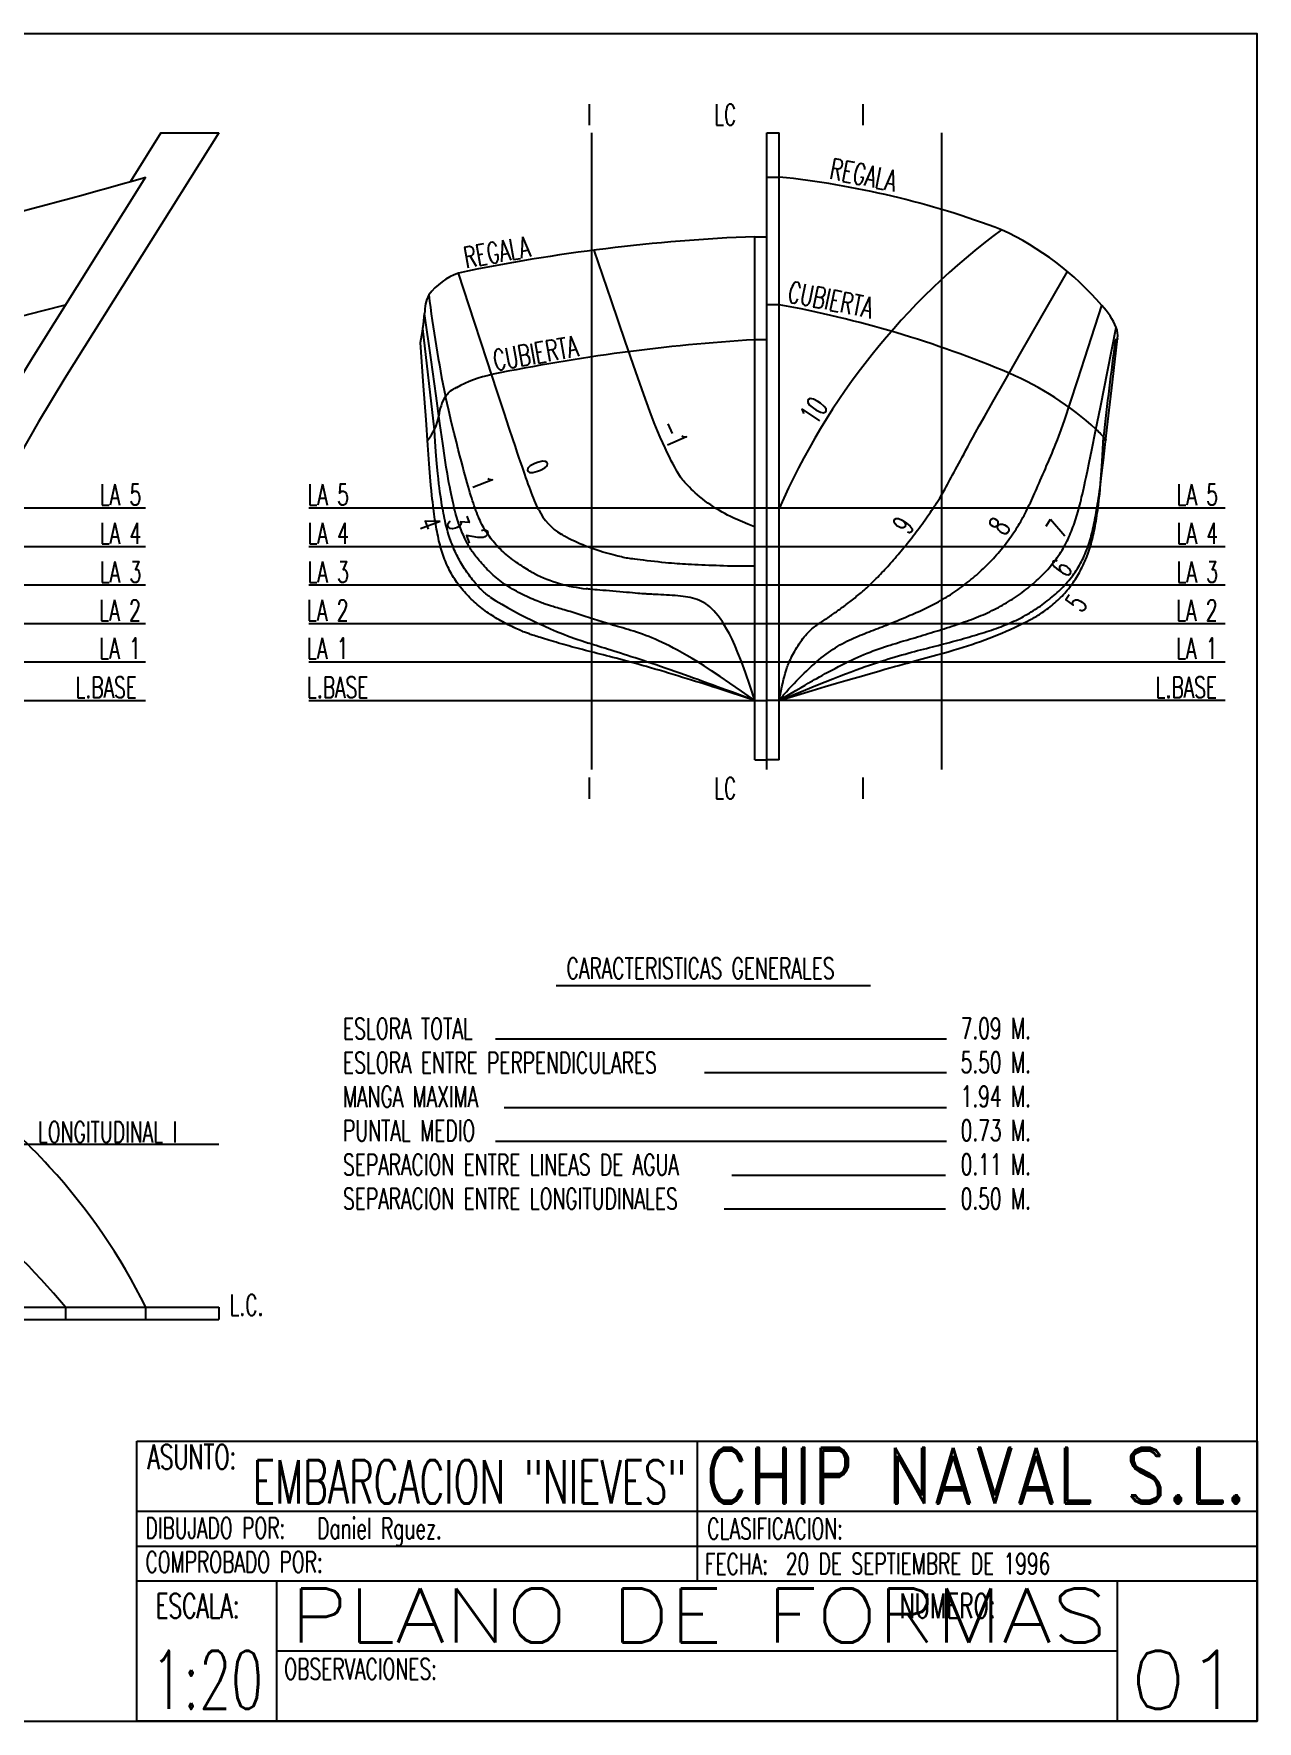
# Model space of a CAD drawing. Extents: x -8371 to 1970, y -1377 to 3442.
# Drawn here: x -1525 to 1970, y -1377 to 3442 of the extents above; entities that cross this region are included whole.
import ezdxf
from ezdxf.enums import TextEntityAlignment as Align

# ---------------------------------------------------------------- set-up
doc = ezdxf.new("R2010")
doc.units = 0
doc.header["$LTSCALE"] = 25
doc.header["$MEASUREMENT"] = 0
doc.layers.get('0').update_dxf_attribs({"linetype": 'CONTINUOUS'})
for name, color, linetype in [('12', 4, 'CONTINUOUS'), ('15', 7, 'CONTINUOUS'), ('2', 7, 'CONTINUOUS'), ('7', 7, 'CONTINUOUS')]:
    doc.layers.add(name, color=color, linetype=linetype)
doc.styles.add('ROMAND', font='romand', dxfattribs={"width": 0.65})
doc.styles.add('ROMANS', font='romans', dxfattribs={"width": 0.65})

# ---------------------------------------------------------------- blocks, each defined once
blk = doc.blocks.new('CHIPCAJE')
for p, q in [((-160, 0), (-160, 40)), ((-160, 40), (0, 40)), ((-80, 40), (-80, 20)), ((0, 40), (0, 0)), ((-160, 30), (0, 30)), ((-160, 25), (0, 25)), ((0, 20), (-160, 20)), ((-140, 0), (-140, 20)), ((-20, 20), (-20, 0)), ((-20, 10), (-140, 10)), ((0, 0), (-160, 0))]:
    blk.add_line(p, q)
at = {"style": 'ROMANS', "width": 0.65}
for s, height, p in [('ASUNTO:', 3.5, (-158.48, 36.01)), ('DIBUJADO POR:', 3, (-158.78, 26.09)), ('CLASIFICACION:', 3, (-78.55, 26.02)), ('COMPROBADO POR:', 3, (-158.78, 21.23)), ('FECHA:', 3, (-78.89, 20.94)), ('ESCALA:                                                       NUMERO:', 3.5, (-157.33, 14.73)), ('OBSERVACIONES:', 3, (-138.96, 5.98))]:
    blk.add_text(s, height=height, dxfattribs=at).set_placement(p)
at = {"style": 'ROMAND', "width": 0.762423}
blk.add_text('CHIP NAVAL S.L.', height=7.9612, dxfattribs=at).set_placement((-78.89, 31.1), (-1.43, 31.1), align=Align.FIT)
at = {"style": 'ROMANS'}
for tag, height, width, p, p2 in [('ASUNTO', 6.22, 1.787531, (-143.46, 31.07), (-81.54, 31.07)), ('TITULO', 7.7, 3.249444, (-138.12, 11.24), (-21.41, 11.24)), ('ESCALA', 8.29, 0.361851, (-157.97, 1.77), (-141.97, 1.77)), ('NUMERO', 8.29, 0.319113, (-18.15, 1.77), (-2.15, 1.77)), ('OBSERVACIONES1', 3.5, 2.089439, (-112.94, 5.62), (-21.7, 5.62)), ('OBSERVACIONES2', 3.5, 2.646174, (-139.01, 0.88), (-20.82, 0.88))]:
    blk.add_attdef(tag, text='', height=height, dxfattribs=dict(at, width=width)).set_placement(p, p2, align=Align.FIT)
at = {"style": 'ROMANS', "width": 0.65}
for tag, p in [('DIBUJADO', (-134.27, 26.04)), ('COMPROBADO', (-128.64, 21.3)), ('FECHA', (-67.32, 21.01))]:
    blk.add_attdef(tag, p, '', height=3, dxfattribs=at)

msp = doc.modelspace()

# ---------------------------------------------------------------- linework, layer by layer
at = {"color": 7}
for p, q in [((-8306.4, 2088.4, 0), (-1205, 2088.4, 0)), ((-5206.8, 2088.4, 0), (-1433.7, 2088.4, 0)), ((-739.3, 2088.4, 0), (1878.3, 2088.4, 0)), ((-8306.4, 1978.4, 0), (-1205, 1978.4, 0)), ((-5206.8, 1978.4, 0), (-1433.7, 1978.4, 0)), ((-739.3, 1978.4, 0), (1878.3, 1978.4, 0)), ((-8306.4, 1868.4, 0), (-1205, 1868.4, 0)), ((-5206.8, 1868.4, 0), (-1433.7, 1868.4, 0)), ((-739.3, 1868.4, 0), (1878.3, 1868.4, 0)), ((-8306.4, 1758.4, 0), (-1205, 1758.4, 0)), ((-5206.8, 1758.4, 0), (-1433.7, 1758.4, 0)), ((-739.3, 1758.4, 0), (1878.3, 1758.4, 0)), ((-8306.4, 1648.4, 0), (-1205, 1648.4, 0)), ((-5206.8, 1648.4, 0), (-1433.7, 1648.4, 0)), ((-739.3, 1648.4, 0), (1878.3, 1648.4, 0)), ((-6923.7, 1538.4, 0), (-1205, 1538.4, 0)), ((-32.5, 724.1), (865.6, 724.1)), ((-206.2, 571.8), (1082.2, 571.8)), ((391.3, 475.4), (1082.2, 475.4)), ((-181.3, 375.8), (1082.2, 375.8)), ((-8306.4, 270.8), (-996, 270.8)), ((-206.2, 279.4), (1082.2, 279.4)), ((469.1, 183), (1079.1, 183)), ((447.3, 86.5), (1079.1, 86.5)), ((-8306.4, -229.2), (-996, -229.2)), ((-8088.2, -194.2), (-996, -194.2))]:
    msp.add_line(p, q, dxfattribs=at)
at = {"layer": '12', "color": 7}
for p, q in [((-1161.3, 3159.1), (-996, 3159.1)), ((69.5, 1341, 0), (69.5, 3159.1, 0)), ((569.5, 1341, 0), (569.5, 3159.1, 0)), ((569.5, 3159.1, 35), (604.5, 3159.1, 35)), ((604.5, 1368.4, 0), (604.5, 3159.1, 0)), ((1069.5, 1341, 0), (1069.5, 3159.1, 0)), ((569.5, 3033, 35), (604.5, 3033, 35)), ((534.5, 1368.4, 0), (534.5, 2862.7, 0)), ((534.5, 2862.7, 0), (569.5, 2862.7, -0.1)), ((604.5, 2668.4, -5820), (569.5, 2668.4, -5820)), ((-380.4, 2310.9, -1645), (-413.2, 2600.9)), ((569.5, 2568.4, 820), (534.5, 2568.4, 820)), ((-739.3, 1538.4, 0), (569.5, 1538.4, 0)), ((1878.3, 1538.4, 0), (569.5, 1538.4, 0)), ((534.5, 1368.4, 0), (569.5, 1368.4, 0)), ((604.5, 1368.4, 0), (569.5, 1368.4, 0)), ((-1433.7, -194.2, 1130), (-1433.7, -229.2)), ((-1205, -194.2, 35), (-1205, -229.2)), ((-996, -194.2, 35), (-996, -229.2, 35))]:
    msp.add_line(p, q, dxfattribs=at)
msp.add_lwpolyline([(-8371.1, -1377), (1970, -1377), (1970, 3442.3), (-8371.1, 3442.3)], close=True, dxfattribs=at)
at = {"layer": '12', "color": 7, "elevation": 35}
msp.add_lwpolyline([(1571.2, 2572.4), (1571, 2571.7), (1570.8, 2571.1), (1570.6, 2570.6), (1570.4, 2570.2), (1570.1, 2569.8), (1569.8, 2569.5), (1569.5, 2569.3), (1569.1, 2569.1), (1568.7, 2568.9), (1568.2, 2568.7), (1567.6, 2568.6), (1567, 2568.5), (1566.2, 2568.4), (1565.3, 2568.4), (1564.5, 2568.4)], dxfattribs=at)
at = {"layer": '12', "color": 7}
msp.add_lwpolyline([(1536.4, 2284.6), (1536.6, 2284.3), (1536.8, 2284), (1536.9, 2283.8), (1537, 2283.6), (1537.1, 2283.4), (1537.2, 2283.2), (1537.3, 2283.1), (1537.3, 2283), (1537.3, 2282.9), (1537.4, 2282.8), (1537.4, 2282.7), (1537.4, 2282.6), (1537.4, 2282.5), (1537.4, 2282.4), (1537.4, 2282.4), (1537.4, 2282.3), (1537.3, 2282.2), (1537.3, 2282.2), (1537.3, 2282.1), (1537.2, 2282), (1537.1, 2282), (1537.1, 2281.9), (1537, 2281.9), (1536.9, 2281.8), (1536.8, 2281.8), (1536.7, 2281.8), (1536.5, 2281.7), (1536.4, 2281.7), (1536.2, 2281.7), (1536, 2281.7), (1535.8, 2281.7), (1535.5, 2281.6), (1535.3, 2281.6), (1534.9, 2281.6), (1534.5, 2281.7), (1534, 2281.7), (1533.3, 2281.8), (1532.5, 2281.9), (1531.4, 2282), (1530.1, 2282.3)], dxfattribs=at)
for centre, radius, start, end in [((-4606.7, 14678.5, 35.2), 12132.1, 275.09609, 286.28355), ((341.7, 507.6, 35), 2539.1, 69.2879, 84.0574), ((733.1, -2259.6, 0), 5126.2, 92.2201, 101.7593), ((2408.2, 1299, -5495), 1968, 126.4247, 156.4188), ((891, 2124.3, 35), 834.5, 40.466, 65.304), ((-243.2, 2576.9, 0), 194.5, 110.5951, 141.9692), ((-4606.7, 14678.5, 35.2), 12422.1, 275.09609, 284.7993), ((-284.4, 2643.9, -1095), 123.8, 154.7675, 180.2699), ((3474.1, 3180.2, -545), 3900.6, 187.1212, 191.4385), ((42.2, -421.6, -5820), 3140.8, 67.1666, 79.6861), ((1383.8, 2527.9, 35), 198.1, 22.2714, 44.1742), ((-1414.9, 2739.9, -2745), 1011.3, 349.7993, 354.5221), ((1502.1, 2578.9, 35), 69.4, 354.6263, 20.3216), ((857.2, -2754.2, 820), 5332.4, 93.4692, 101.6187), ((15461.9, 725.5, 0), 14019.1, 172.44617, 173.58726), ((-135.9, 2096.4), 381.2, 102.2398, 118.4502), ((914.1, 1662.1, -4945), 882, 47.555, 66.8382), ((-283, 2355.5), 83.6, 114.4, 142.1962), ((-230.1, 2335), 138.8, 148.93, 173.2161), ((-505.4, 2371.5), 138.9, 319.2055, 351.7067), ((1430.9, 2232.4, -3845), 112.5, 45.4623, 45.7865), ((1255.1, 2043.1, -3845), 370.8, 40.6443, 46.613), ((61.7, 2150.3, 5), 158.7, 205.0297, 239.6688), ((102.3, 2300.5, -545), 446, 243.7706, 263.6746), ((453, 2910.1, -1645), 1270.4, 237.9371, 251.9892), ((800.6, 2765.8, -2195), 1124.7, 286.3519, 297.0261), ((-2328, -541.6), 1130.6, 41.3737, 71.0178), ((-3448.9, -1911, 1130), 2647.3, 40.427, 58.5522), ((-2720.7, -940.7, 35), 1689.6, 26.2197, 42.7282)]:
    msp.add_arc(centre, radius, start, end, dxfattribs=at)
at = {"layer": '15', "color": 7, "extrusion": (1, 0, 0), "elevation": 569.5}
msp.add_lwpolyline([(1538.4, -5820), (1538.4, 820)], dxfattribs=at)
at = {"layer": '2', "color": 7}
for points in [[(534.4, 2034.2), (515.4, 2042), (499.5, 2048.6), (486.1, 2054.2), (474.9, 2059.2), (465.3, 2063.6), (456.9, 2067.8), (449.1, 2071.9), (441.4, 2076.2), (433.6, 2080.8), (425.5, 2085.8), (417.3, 2091.1), (409, 2096.5), (400.9, 2102.2), (392.9, 2107.9), (385.1, 2113.7), (377.8, 2119.5), (370.9, 2125.3), (364.5, 2131), (358.5, 2136.5), (353, 2141.9), (347.9, 2147.1), (343.3, 2152), (339, 2156.6), (335.3, 2160.8), (331.9, 2164.7), (328.7, 2168.5), (325.8, 2172.2), (323, 2176), (320.1, 2180.3), (317.1, 2185.1), (313.8, 2190.6), (310.1, 2197), (306, 2204.5), (301.4, 2213.2), (296.3, 2223), (290.8, 2233.9), (284.9, 2246.1), (278.6, 2259.5), (271.9, 2274.1), (264.8, 2290.1), (257.1, 2308), (247.7, 2331.5), (235.1, 2364.7), (218, 2411.8), (195, 2477.1), (164.7, 2564.8), (125.6, 2679.2), (76.5, 2824.3)], [(604.5, 1538.4), (604.9, 1542.6), (606.1, 1549.1), (607.8, 1557.4), (609.9, 1567), (612.3, 1577.3), (614.8, 1587.8), (617.3, 1597.9), (619.7, 1607.1), (621.7, 1614.9), (623.5, 1621.4), (625.2, 1626.9), (626.7, 1631.6), (628.1, 1635.7), (629.5, 1639.4), (631, 1643), (632.7, 1646.7), (634.4, 1650.7), (636.4, 1655), (638.6, 1659.5), (640.9, 1664.3), (643.4, 1669.2), (646, 1674.3), (648.8, 1679.4), (651.8, 1684.6), (655, 1689.9), (658.3, 1695.1), (661.7, 1700.3), (665.2, 1705.4), (668.8, 1710.3), (672.4, 1715.1), (676.1, 1719.8), (679.7, 1724.1), (683.4, 1728.2), (687.1, 1732.1), (690.7, 1735.7), (694.3, 1739.2), (698, 1742.4), (701.6, 1745.4), (705.1, 1748.3), (708.7, 1751), (712.2, 1753.7), (715.8, 1756.2), (719.3, 1758.6), (722.8, 1761), (726.3, 1763.3), (729.7, 1765.6), (733.2, 1767.9), (736.7, 1770.2), (740.2, 1772.5), (743.6, 1774.8), (747.1, 1777.1), (750.6, 1779.5), (754.1, 1781.9), (757.5, 1784.3), (761, 1786.7), (764.5, 1789.2), (768, 1791.7), (771.5, 1794.2), (775, 1796.7), (778.5, 1799.2), (782, 1801.8), (785.5, 1804.4), (789, 1807), (792.6, 1809.6), (796.1, 1812.3), (799.6, 1815), (803.2, 1817.7), (806.7, 1820.4), (810.3, 1823.2), (813.9, 1826), (817.5, 1828.8), (821.1, 1831.7), (824.8, 1834.7), (828.4, 1837.7), (832.1, 1840.7), (835.8, 1843.8), (839.5, 1847), (843.3, 1850.2), (847, 1853.5), (850.8, 1856.9), (854.6, 1860.4), (858.4, 1863.9), (862.3, 1867.5), (866.2, 1871.2), (870, 1874.9), (874, 1878.7), (877.9, 1882.6), (881.9, 1886.6), (885.9, 1890.7), (889.9, 1894.8), (893.9, 1899), (898, 1903.3), (902.1, 1907.6), (906.2, 1912), (910.3, 1916.5), (914.5, 1921.1), (918.7, 1925.7), (922.9, 1930.4), (927.1, 1935.2), (931.4, 1940.1), (935.7, 1945), (940, 1950), (944.2, 1955), (948.6, 1960.1), (952.9, 1965.3), (957.2, 1970.5), (961.5, 1975.7), (965.8, 1981.1), (970.1, 1986.4), (974.4, 1991.8), (978.7, 1997.2), (983, 2002.7), (987.3, 2008.3), (991.5, 2013.8), (995.8, 2019.4), (1000, 2025), (1004.2, 2030.7), (1008.4, 2036.4), (1012.6, 2042.1), (1016.8, 2047.9), (1021, 2053.7), (1025.1, 2059.5), (1029.1, 2065.1), (1032.9, 2070.6), (1036.6, 2075.9), (1040, 2080.8), (1043.1, 2085.4), (1045.9, 2089.5), (1048.4, 2093.2), (1050.6, 2096.4), (1052.5, 2099.4), (1054.3, 2102.1), (1056, 2104.7), (1057.6, 2107.4), (1059.3, 2110.1), (1061.1, 2113.1), (1063, 2116.3), (1065.1, 2119.9), (1067.4, 2123.8), (1069.8, 2128.1), (1072.5, 2132.7), (1075.3, 2137.7), (1078.3, 2143), (1081.4, 2148.7), (1084.8, 2154.8), (1088.3, 2161.2), (1092, 2168), (1095.8, 2175.1), (1099.8, 2182.5), (1104, 2190.2), (1108.3, 2198.2), (1112.7, 2206.5), (1117.3, 2215), (1122.1, 2223.9), (1127.1, 2233.2), (1132.4, 2243), (1138, 2253.4), (1144, 2264.5), (1150.4, 2276.3), (1157.3, 2289), (1165.1, 2303.3), (1175.7, 2322.5), (1191.5, 2350.6), (1214.7, 2391.5), (1247.7, 2449.2), (1292.7, 2527.8), (1352.1, 2631.1), (1428.1, 2763.1)], [(604.5, 1538.4), (611.2, 1546.7), (618.1, 1554.9), (625.1, 1563.1), (632.3, 1571.1), (639.6, 1579), (647, 1586.8), (654.3, 1594.5), (661.7, 1601.9), (668.9, 1609.2), (676.1, 1616.2), (683.2, 1623.1), (690.2, 1629.7), (697.2, 1636.1), (704.2, 1642.3), (711, 1648.4), (717.9, 1654.1), (724.7, 1659.7), (731.5, 1665.1), (738.3, 1670.3), (745, 1675.2), (751.7, 1679.9), (758.4, 1684.4), (765, 1688.8), (771.6, 1692.9), (778.2, 1696.7), (784.7, 1700.4), (791.2, 1703.9), (797.7, 1707.3), (804.1, 1710.5), (810.6, 1713.5), (817, 1716.4), (823.4, 1719.2), (829.7, 1721.9), (836, 1724.5), (842.4, 1727.1), (848.7, 1729.6), (854.9, 1732), (861.2, 1734.4), (867.5, 1736.8), (873.7, 1739.2), (879.9, 1741.6), (886.1, 1744), (892.3, 1746.4), (898.5, 1748.8), (904.7, 1751.3), (910.9, 1753.7), (917, 1756.2), (923.2, 1758.7), (929.3, 1761.1), (935.4, 1763.6), (941.6, 1766.1), (947.6, 1768.6), (953.7, 1771.2), (959.8, 1773.7), (965.8, 1776.2), (971.9, 1778.8), (977.9, 1781.4), (983.9, 1784), (989.9, 1786.6), (995.9, 1789.2), (1001.8, 1791.8), (1007.7, 1794.5), (1013.6, 1797.2), (1019.5, 1799.9), (1025.4, 1802.7), (1031.2, 1805.5), (1037, 1808.4), (1042.8, 1811.3), (1048.6, 1814.3), (1054.3, 1817.4), (1060, 1820.4), (1065.7, 1823.6), (1071.3, 1826.8), (1076.9, 1830.1), (1082.5, 1833.5), (1088, 1836.9), (1093.5, 1840.4), (1099, 1844), (1104.5, 1847.6), (1109.9, 1851.3), (1115.3, 1855.1), (1120.7, 1858.9), (1126, 1862.8), (1131.3, 1866.8), (1136.6, 1870.9), (1141.9, 1875), (1147.1, 1879.1), (1152.3, 1883.4), (1157.5, 1887.7), (1162.6, 1892.1), (1167.7, 1896.5), (1172.8, 1901), (1177.8, 1905.6), (1182.8, 1910.2), (1187.7, 1914.9), (1192.6, 1919.6), (1197.4, 1924.4), (1202.2, 1929.2), (1207, 1934.1), (1211.6, 1939), (1216.3, 1944), (1220.8, 1948.9), (1225.3, 1954), (1229.8, 1959), (1234.1, 1964.1), (1238.4, 1969.2), (1242.6, 1974.4), (1246.8, 1979.5), (1250.8, 1984.8), (1254.9, 1990), (1258.8, 1995.3), (1262.7, 2000.6), (1266.5, 2005.9), (1270.2, 2011.3), (1273.9, 2016.6), (1277.4, 2022.1), (1281, 2027.5), (1284.4, 2033), (1287.8, 2038.5), (1291.1, 2044.1), (1294.4, 2049.6), (1297.6, 2055.2), (1300.7, 2060.9), (1303.8, 2066.6), (1306.8, 2072.4), (1309.9, 2078.3), (1312.9, 2084.3), (1315.9, 2090.4), (1318.9, 2096.6), (1321.9, 2102.9), (1324.9, 2109.3), (1327.9, 2115.9), (1331, 2122.7), (1334.1, 2129.6), (1337.2, 2136.7), (1340.4, 2143.9), (1343.7, 2151.4), (1347, 2159.1), (1350.4, 2166.9), (1353.9, 2175), (1357.5, 2183.2), (1361.1, 2191.6), (1364.8, 2200.2), (1368.5, 2209.1), (1372.4, 2218), (1376.2, 2227.1), (1380.1, 2236.1), (1383.8, 2244.9), (1387.4, 2253.4), (1390.9, 2261.4), (1394.1, 2269), (1397, 2275.8), (1399.8, 2282.6), (1403.7, 2292.9), (1410, 2310.8), (1420.1, 2340.8), (1435.3, 2387), (1457.1, 2453.8), (1486.9, 2545.4), (1525.9, 2666)], [(534.5, 1538.4), (496.7, 1565.2), (463.9, 1587.9), (435.6, 1607.1), (411.2, 1623.3), (390.2, 1636.9), (371.8, 1648.3), (355.6, 1658.1), (340.9, 1666.7), (327.2, 1674.4), (314.4, 1681.5), (302.4, 1688), (291.1, 1693.9), (280.3, 1699.3), (270, 1704.2), (260.1, 1708.8), (250.5, 1713), (241.1, 1717), (232, 1720.7), (223, 1724.1), (214.2, 1727.4), (205.6, 1730.4), (197.2, 1733.3), (188.9, 1736), (180.9, 1738.5), (173, 1740.9), (165.2, 1743.2), (157.6, 1745.4), (150.2, 1747.6), (142.9, 1749.7), (135.7, 1751.7), (128.7, 1753.7), (121.9, 1755.7), (115.1, 1757.7), (108.5, 1759.7), (102.1, 1761.6), (95.7, 1763.6), (89.4, 1765.6), (83.3, 1767.6), (77.2, 1769.6), (71.2, 1771.5), (65.3, 1773.5), (59.4, 1775.4), (53.6, 1777.3), (47.8, 1779.2), (42.1, 1781.1), (36.4, 1782.9), (30.6, 1784.8), (24.8, 1786.6), (19, 1788.4), (13.3, 1790.2), (7.5, 1791.9), (1.8, 1793.6), (-3.7, 1795.3), (-9.2, 1796.9), (-14.4, 1798.4), (-19.4, 1799.9), (-24.2, 1801.3), (-28.8, 1802.6), (-33.1, 1803.9), (-37.2, 1805.1), (-41, 1806.2), (-44.7, 1807.3), (-48.2, 1808.4), (-51.5, 1809.4), (-54.7, 1810.4), (-57.7, 1811.3), (-60.7, 1812.3), (-63.8, 1813.4), (-67.1, 1814.6), (-70.6, 1815.8), (-74.3, 1817.3), (-78.5, 1818.9), (-83.1, 1820.7), (-88.1, 1822.7), (-93.4, 1825), (-99, 1827.3), (-104.8, 1829.8), (-110.7, 1832.5), (-116.7, 1835.2), (-122.6, 1838), (-128.6, 1840.9), (-134.4, 1843.9), (-140.2, 1846.9), (-145.9, 1850), (-151.5, 1853.1), (-157.1, 1856.3), (-162.5, 1859.6), (-167.9, 1863), (-173.2, 1866.4), (-178.4, 1869.9), (-183.5, 1873.5), (-188.5, 1877.1), (-193.4, 1880.8), (-198.2, 1884.6), (-202.9, 1888.4), (-207.5, 1892.3), (-212, 1896.2), (-216.5, 1900.2), (-220.8, 1904.2), (-225.1, 1908.3), (-229.2, 1912.5), (-233.3, 1916.6), (-237.3, 1920.9), (-241.2, 1925.2), (-245.1, 1929.5), (-248.8, 1933.8), (-252.3, 1938), (-255.7, 1942.1), (-258.9, 1946.1), (-261.8, 1949.8), (-264.5, 1953.2), (-266.8, 1956.3), (-268.9, 1959), (-270.6, 1961.4), (-272.1, 1963.6), (-273.5, 1965.6), (-274.7, 1967.6), (-276, 1969.6), (-277.2, 1971.7), (-278.6, 1974), (-280.1, 1976.5), (-281.7, 1979.3), (-283.5, 1982.4), (-285.3, 1985.7), (-287.3, 1989.2), (-289.3, 1993), (-291.3, 1997), (-293.4, 2001.2), (-295.5, 2005.7), (-297.6, 2010.3), (-299.8, 2015.1), (-301.9, 2020.2), (-304, 2025.4), (-306.1, 2030.8), (-308.1, 2036.4), (-310.1, 2042.1), (-312.1, 2048), (-314.1, 2054.1), (-316, 2060.4), (-317.9, 2066.8), (-319.7, 2073.5), (-321.6, 2080.5), (-323.4, 2087.7), (-325.2, 2095.1), (-327, 2102.8), (-328.9, 2110.9), (-330.7, 2119.5), (-332.6, 2128.5), (-334.5, 2138.2), (-336.6, 2148.6), (-338.6, 2159.8), (-340.8, 2171.8), (-343.2, 2185.5), (-346.2, 2204.1), (-350.4, 2231.6), (-356.3, 2272.1), (-364.5, 2329.5), (-375.6, 2407.9), (-389.9, 2511.1), (-408.2, 2643.3)], [(604.5, 1538.4), (631, 1554.2), (651.6, 1566.4), (667.2, 1575.6), (678.8, 1582.4), (687.5, 1587.5), (694.2, 1591.3), (699.9, 1594.5), (705.6, 1597.7), (712.1, 1601.4), (719.5, 1605.5), (727.6, 1610), (736.2, 1614.8), (745.3, 1619.7), (754.7, 1624.8), (764.3, 1629.9), (773.9, 1635), (783.4, 1639.9), (792.8, 1644.6), (802, 1649.1), (811.2, 1653.5), (820.2, 1657.8), (829.2, 1661.8), (838, 1665.7), (846.7, 1669.4), (855.4, 1673), (863.9, 1676.4), (872.4, 1679.6), (880.7, 1682.7), (889, 1685.7), (897.3, 1688.5), (905.4, 1691.3), (913.5, 1693.9), (921.5, 1696.5), (929.5, 1699), (937.4, 1701.4), (945.3, 1703.8), (953.2, 1706.2), (961, 1708.5), (968.8, 1710.8), (976.6, 1713), (984.3, 1715.3), (992.1, 1717.6), (999.8, 1719.9), (1007.4, 1722.2), (1015.1, 1724.5), (1022.7, 1726.8), (1030.4, 1729.2), (1038, 1731.5), (1045.5, 1733.8), (1053, 1736.2), (1060.5, 1738.5), (1068, 1740.9), (1075.4, 1743.2), (1082.8, 1745.6), (1090.2, 1748), (1097.4, 1750.3), (1104.7, 1752.7), (1111.9, 1755.1), (1119, 1757.5), (1126.1, 1760), (1133.1, 1762.4), (1140.1, 1764.9), (1147, 1767.4), (1153.8, 1769.9), (1160.6, 1772.5), (1167.3, 1775.1), (1173.9, 1777.8), (1180.4, 1780.5), (1186.9, 1783.2), (1193.4, 1786), (1199.7, 1788.9), (1206, 1791.8), (1212.2, 1794.8), (1218.4, 1797.8), (1224.5, 1800.9), (1230.6, 1804.1), (1236.6, 1807.3), (1242.5, 1810.6), (1248.3, 1814), (1254.2, 1817.4), (1259.9, 1820.9), (1265.6, 1824.4), (1271.2, 1828), (1276.8, 1831.7), (1282.4, 1835.4), (1287.8, 1839.2), (1293.3, 1843.1), (1298.6, 1847), (1304, 1851), (1309.2, 1855), (1314.4, 1859.1), (1319.6, 1863.3), (1324.7, 1867.5), (1329.7, 1871.8), (1334.6, 1876.1), (1339.5, 1880.5), (1344.3, 1885), (1349.1, 1889.5), (1353.7, 1894), (1358.3, 1898.6), (1362.7, 1903.2), (1367.1, 1907.9), (1371.4, 1912.6), (1375.6, 1917.4), (1379.7, 1922.2), (1383.7, 1927.1), (1387.7, 1932), (1391.5, 1936.9), (1395.2, 1941.9), (1398.8, 1946.9), (1402.3, 1951.9), (1405.7, 1957), (1409.1, 1962.2), (1412.3, 1967.4), (1415.4, 1972.6), (1418.4, 1977.8), (1421.4, 1983.1), (1424.2, 1988.5), (1427, 1993.9), (1429.6, 1999.3), (1432.2, 2004.8), (1434.6, 2010.3), (1437, 2015.9), (1439.3, 2021.5), (1441.5, 2027.2), (1443.7, 2033), (1445.8, 2038.9), (1447.8, 2044.9), (1449.8, 2051), (1451.8, 2057.1), (1453.7, 2063.4), (1455.6, 2069.8), (1457.4, 2076.4), (1459.3, 2083.1), (1461.1, 2089.9), (1462.9, 2096.9), (1464.7, 2104.1), (1466.6, 2111.5), (1468.4, 2119.2), (1470.4, 2127.2), (1472.3, 2135.8), (1474.4, 2144.8), (1476.6, 2154.4), (1478.8, 2164.7), (1481.4, 2176.4), (1484.8, 2192.7), (1489.9, 2217.4), (1497.4, 2254.4), (1508.1, 2307.7), (1522.8, 2380.9), (1542.2, 2478.1), (1567.1, 2603)], [(534.5, 1538.4), (496.7, 1550.8), (467.1, 1560.4), (444.4, 1567.7), (427.2, 1573.3), (414.2, 1577.5), (404, 1580.8), (395.2, 1583.5), (386.4, 1586.3), (376.6, 1589.3), (365.7, 1592.7), (353.9, 1596.4), (341.3, 1600.3), (328.3, 1604.3), (314.9, 1608.4), (301.4, 1612.6), (288, 1616.6), (274.9, 1620.6), (262, 1624.4), (249.5, 1628.1), (237.2, 1631.7), (225.2, 1635.2), (213.5, 1638.5), (202, 1641.7), (190.9, 1644.9), (180, 1647.8), (169.5, 1650.7), (159.1, 1653.5), (149.1, 1656.2), (139.2, 1658.7), (129.6, 1661.2), (120.2, 1663.7), (111, 1666), (102, 1668.3), (93.1, 1670.6), (84.4, 1672.8), (75.9, 1674.9), (67.5, 1677.1), (59.2, 1679.2), (51.1, 1681.3), (43, 1683.4), (35, 1685.5), (27.2, 1687.6), (19.4, 1689.7), (11.7, 1691.8), (4.1, 1693.9), (-3.5, 1696), (-10.9, 1698.1), (-18.3, 1700.2), (-25.6, 1702.3), (-32.7, 1704.4), (-39.7, 1706.4), (-46.6, 1708.5), (-53.2, 1710.4), (-59.5, 1712.4), (-65.6, 1714.2), (-71.3, 1716), (-76.8, 1717.7), (-81.8, 1719.3), (-86.6, 1720.8), (-91, 1722.2), (-95.1, 1723.5), (-98.9, 1724.8), (-102.5, 1726), (-105.7, 1727.1), (-108.8, 1728.1), (-111.6, 1729.1), (-114.4, 1730.1), (-117.2, 1731.1), (-120, 1732.2), (-123, 1733.4), (-126.3, 1734.7), (-130, 1736.2), (-134, 1738), (-138.4, 1739.9), (-143.1, 1742), (-148.1, 1744.2), (-153.2, 1746.6), (-158.5, 1749.1), (-163.9, 1751.7), (-169.2, 1754.3), (-174.6, 1757), (-179.9, 1759.8), (-185.1, 1762.7), (-190.3, 1765.6), (-195.5, 1768.5), (-200.6, 1771.5), (-205.7, 1774.6), (-210.7, 1777.7), (-215.6, 1780.9), (-220.5, 1784.2), (-225.4, 1787.5), (-230.2, 1790.8), (-234.9, 1794.3), (-239.6, 1797.7), (-244.2, 1801.3), (-248.8, 1804.9), (-253.3, 1808.5), (-257.7, 1812.2), (-262.1, 1816), (-266.4, 1819.8), (-270.7, 1823.7), (-274.8, 1827.7), (-278.9, 1831.7), (-283, 1835.8), (-287, 1839.9), (-290.8, 1844.1), (-294.7, 1848.4), (-298.4, 1852.7), (-302.1, 1857.1), (-305.6, 1861.5), (-309.1, 1866.1), (-312.5, 1870.6), (-315.8, 1875.3), (-319.1, 1880), (-322.2, 1884.8), (-325.3, 1889.6), (-328.3, 1894.5), (-331.2, 1899.5), (-334, 1904.6), (-336.7, 1909.7), (-339.3, 1914.9), (-341.8, 1920.1), (-344.3, 1925.4), (-346.7, 1930.8), (-348.9, 1936.2), (-351.1, 1941.7), (-353.2, 1947.3), (-355.3, 1953), (-357.2, 1958.7), (-359, 1964.5), (-360.8, 1970.3), (-362.5, 1976.2), (-364.1, 1982.3), (-365.7, 1988.4), (-367.2, 1994.6), (-368.6, 2000.9), (-370, 2007.3), (-371.4, 2013.8), (-372.7, 2020.5), (-373.9, 2027.2), (-375.1, 2034.1), (-376.3, 2041.1), (-377.4, 2048.2), (-378.6, 2055.5), (-379.7, 2062.9), (-380.8, 2070.5), (-381.8, 2078.5), (-382.9, 2086.7), (-384, 2095.4), (-385.1, 2104.6), (-386.2, 2114.4), (-387.4, 2124.7), (-388.6, 2136.5), (-390.1, 2152.7), (-392.2, 2177.4), (-395, 2214.2), (-398.9, 2267.2), (-404.2, 2340), (-411, 2436.6), (-419.6, 2560.8)], [(604.5, 1538.4), (644.8, 1554.8), (679.6, 1568.9), (709.5, 1580.9), (735.4, 1591.2), (757.7, 1600), (777.1, 1607.5), (794.2, 1614.1), (809.7, 1619.9), (824.1, 1625.3), (837.7, 1630.3), (850.4, 1634.9), (862.5, 1639.1), (874, 1643.1), (885, 1646.8), (895.6, 1650.3), (905.9, 1653.6), (916, 1656.8), (925.9, 1659.9), (935.6, 1662.8), (945.2, 1665.6), (954.6, 1668.3), (963.9, 1670.9), (973, 1673.4), (982, 1675.8), (990.9, 1678.2), (999.6, 1680.5), (1008.3, 1682.7), (1016.9, 1684.9), (1025.4, 1687.1), (1033.8, 1689.2), (1042.2, 1691.4), (1050.5, 1693.5), (1058.7, 1695.6), (1067, 1697.7), (1075.1, 1699.9), (1083.2, 1702), (1091.3, 1704.2), (1099.3, 1706.3), (1107.3, 1708.5), (1115.2, 1710.6), (1123, 1712.8), (1130.8, 1715), (1138.5, 1717.2), (1146.1, 1719.3), (1153.7, 1721.5), (1161.1, 1723.8), (1168.5, 1726), (1175.9, 1728.2), (1183.1, 1730.4), (1190.2, 1732.7), (1197.2, 1734.9), (1204.1, 1737.2), (1211, 1739.5), (1217.7, 1741.8), (1224.4, 1744.1), (1230.9, 1746.5), (1237.4, 1748.9), (1243.7, 1751.4), (1250, 1753.9), (1256.1, 1756.4), (1262.2, 1759), (1268.3, 1761.6), (1274.2, 1764.3), (1280, 1767), (1285.8, 1769.8), (1291.6, 1772.6), (1297.2, 1775.6), (1302.8, 1778.5), (1308.4, 1781.5), (1313.8, 1784.6), (1319.2, 1787.8), (1324.6, 1791), (1329.9, 1794.3), (1335.1, 1797.6), (1340.3, 1801), (1345.5, 1804.4), (1350.5, 1807.9), (1355.6, 1811.5), (1360.5, 1815.1), (1365.5, 1818.8), (1370.3, 1822.5), (1375.2, 1826.3), (1379.9, 1830.2), (1384.6, 1834.1), (1389.3, 1838.1), (1393.8, 1842.2), (1398.4, 1846.3), (1402.8, 1850.4), (1407.2, 1854.6), (1411.5, 1858.9), (1415.7, 1863.2), (1419.8, 1867.6), (1423.9, 1872.1), (1427.9, 1876.6), (1431.7, 1881.2), (1435.5, 1885.8), (1439.2, 1890.5), (1442.8, 1895.3), (1446.3, 1900.1), (1449.6, 1904.9), (1452.9, 1909.9), (1456.1, 1914.8), (1459.2, 1919.9), (1462.2, 1925), (1465.1, 1930.1), (1467.9, 1935.4), (1470.6, 1940.6), (1473.3, 1946), (1475.8, 1951.4), (1478.2, 1956.8), (1480.5, 1962.3), (1482.7, 1967.9), (1484.9, 1973.5), (1486.9, 1979.2), (1488.9, 1984.9), (1490.7, 1990.8), (1492.5, 1996.7), (1494.2, 2002.7), (1495.9, 2008.7), (1497.5, 2014.9), (1499, 2021.2), (1500.5, 2027.6), (1502, 2034), (1503.4, 2040.6), (1504.8, 2047.3), (1506.1, 2054.2), (1507.4, 2061.1), (1508.7, 2068.2), (1510, 2075.5), (1511.3, 2082.9), (1512.6, 2090.6), (1513.9, 2098.7), (1515.2, 2107.2), (1516.6, 2116.2), (1518, 2125.7), (1519.4, 2135.9), (1521, 2147.4), (1523.1, 2163.4), (1526.2, 2187.9), (1530.6, 2224.7), (1536.9, 2277.7), (1545.5, 2350.7), (1556.7, 2447.7), (1571.2, 2572.4)], [(604.5, 1538.4), (655, 1553.6), (698.5, 1566.6), (735.8, 1577.7), (767.8, 1587.2), (795.2, 1595.2), (818.9, 1602.1), (839.7, 1608.1), (858.3, 1613.5), (875.6, 1618.4), (891.6, 1623), (906.6, 1627.3), (920.7, 1631.2), (933.9, 1635), (946.4, 1638.5), (958.3, 1641.8), (969.8, 1645), (980.8, 1648), (991.7, 1651), (1002.3, 1653.9), (1012.8, 1656.8), (1023.2, 1659.7), (1033.6, 1662.6), (1044.2, 1665.5), (1054.9, 1668.5), (1065.8, 1671.6), (1076.5, 1674.7), (1086.7, 1677.6), (1096.1, 1680.3), (1104.2, 1682.7), (1110.7, 1684.6), (1115.1, 1685.9), (1117.2, 1686.6)]]:
    msp.add_lwpolyline(points, dxfattribs=at)
for points, elevation in [([(-82.2, 2083.2), (-82.5, 2083.8), (-85.4, 2089.8), (-88.3, 2096.1), (-91.2, 2102.6), (-94.1, 2109.4), (-97, 2116.5), (-100, 2123.8), (-102.9, 2131.4), (-105.9, 2139.4), (-109, 2147.6), (-112.1, 2156.2), (-115.3, 2165.2), (-118.7, 2174.7), (-122.2, 2184.8), (-125.9, 2195.5), (-129.9, 2207), (-134.1, 2219.3), (-138.7, 2232.7), (-143.5, 2247.1), (-149, 2263.5), (-156.2, 2285.1), (-166.5, 2316.2), (-181.2, 2360.9), (-201.7, 2423.4), (-229.4, 2507.8), (-265.6, 2618.3), (-311.6, 2758.9)], 5), ([(-94.8, 1900.4), (-95.3, 1900.6), (-97, 1901.5), (-99, 1902.6), (-101.4, 1904), (-104.3, 1905.8), (-107.9, 1907.9), (-111.8, 1910.4), (-116.2, 1913.1), (-120.9, 1916), (-125.7, 1919.1), (-130.8, 1922.4), (-135.8, 1925.8), (-140.9, 1929.2), (-146, 1932.7), (-151, 1936.2), (-155.9, 1939.9), (-160.9, 1943.5), (-165.7, 1947.3), (-170.4, 1951.1), (-175.1, 1955), (-179.7, 1958.9), (-184.2, 1962.9), (-188.5, 1967), (-192.8, 1971.2), (-197, 1975.4), (-201.1, 1979.7), (-205, 1984), (-208.9, 1988.4), (-212.7, 1992.9), (-216.3, 1997.4), (-219.9, 2002), (-223.3, 2006.7), (-226.7, 2011.4), (-229.9, 2016.2), (-233.1, 2021.1), (-236.1, 2026), (-239, 2031), (-241.8, 2036), (-244.5, 2041.2), (-247.2, 2046.4), (-249.8, 2051.8), (-252.3, 2057.3), (-254.7, 2063), (-257.2, 2068.8), (-259.5, 2074.9), (-261.9, 2081.1), (-264.3, 2087.6), (-266.6, 2094.3), (-269, 2101.3), (-271.3, 2108.6), (-273.7, 2116.1), (-276.2, 2124), (-278.7, 2132.2), (-281.3, 2140.8), (-283.9, 2149.9), (-286.7, 2159.6), (-289.6, 2170), (-292.7, 2181.2), (-296, 2193.3), (-299.5, 2206.4), (-303.3, 2220.7), (-307.4, 2236.7), (-312.1, 2255.1), (-317.5, 2276.5), (-323.8, 2301.8), (-331, 2331.4), (-339.3, 2366.2), (-349, 2406.7)], -545), ([(-221.3, 1833.5), (-222.9, 1834.7), (-226.6, 1837.5), (-230, 1840.2), (-233.2, 1842.8), (-236.1, 1845.2), (-238.7, 1847.4), (-241, 1849.4), (-243.2, 1851.3), (-245.1, 1853), (-246.9, 1854.7), (-248.7, 1856.4), (-250.5, 1858.2), (-252.4, 1860.2), (-254.4, 1862.4), (-256.7, 1865), (-259.2, 1867.9), (-262, 1871.2), (-264.9, 1874.8), (-268.1, 1878.7), (-271.3, 1882.8), (-274.6, 1887.1), (-278, 1891.5), (-281.3, 1896), (-284.5, 1900.5), (-287.7, 1905.1), (-290.9, 1909.8), (-294, 1914.4), (-297, 1919.1), (-299.9, 1923.9), (-302.8, 1928.7), (-305.6, 1933.6), (-308.3, 1938.5), (-311, 1943.4), (-313.6, 1948.4), (-316.2, 1953.4), (-318.6, 1958.5), (-321.1, 1963.7), (-323.4, 1968.8), (-325.7, 1974.1), (-327.9, 1979.4), (-330, 1984.7), (-332.1, 1990.1), (-334.1, 1995.6), (-336, 2001.2), (-337.9, 2006.9), (-339.7, 2012.7), (-341.5, 2018.7), (-343.2, 2024.7), (-344.9, 2031), (-346.6, 2037.3), (-348.2, 2043.9), (-349.8, 2050.6), (-351.3, 2057.5), (-352.8, 2064.6), (-354.3, 2072), (-355.7, 2079.5), (-357.2, 2087.4), (-358.6, 2095.6), (-360, 2104.3), (-361.4, 2113.5), (-362.8, 2123.3), (-364.3, 2133.8), (-365.7, 2145.1), (-367.2, 2157.3), (-368.8, 2170.9), (-370.5, 2186.4), (-372.2, 2204.3), (-374, 2225.2), (-376, 2249.6), (-378.1, 2278), (-380.4, 2310.9)], -1645), ([(1311.7, 1763.9), (1318.3, 1767.2), (1324, 1770.1), (1328.9, 1772.7), (1333.2, 1775), (1337, 1777.1), (1340.6, 1779.3), (1344.1, 1781.4), (1347.8, 1783.8), (1351.6, 1786.3), (1355.8, 1789.1), (1360.1, 1792.1), (1364.5, 1795.3), (1369.1, 1798.6), (1373.7, 1802), (1378.3, 1805.6), (1382.9, 1809.2), (1387.3, 1812.9), (1391.7, 1816.7), (1396, 1820.5), (1400.3, 1824.4), (1404.4, 1828.3), (1408.4, 1832.3), (1412.4, 1836.4), (1416.3, 1840.5), (1420.1, 1844.7), (1423.7, 1848.9), (1427.4, 1853.2), (1430.9, 1857.5), (1434.3, 1861.9), (1437.7, 1866.4), (1441, 1870.9), (1444.3, 1875.5), (1447.4, 1880.1), (1450.5, 1884.8), (1453.5, 1889.5), (1456.5, 1894.3), (1459.3, 1899.1), (1462.1, 1904.1), (1464.9, 1909), (1467.5, 1914.1), (1470.1, 1919.1), (1472.6, 1924.3), (1475, 1929.5), (1477.4, 1934.8), (1479.7, 1940.1), (1481.9, 1945.5), (1484, 1950.9), (1486.1, 1956.4), (1488, 1962), (1490, 1967.6), (1491.8, 1973.4), (1493.6, 1979.2), (1495.3, 1985), (1496.9, 1991), (1498.5, 1997.1), (1500.1, 2003.3), (1501.6, 2009.6), (1503, 2016.1), (1504.4, 2022.6), (1505.8, 2029.3), (1507.1, 2036.2), (1508.3, 2043.2), (1509.6, 2050.3), (1510.8, 2057.6), (1512, 2065.1), (1513.1, 2072.9), (1514.3, 2081), (1515.4, 2089.4), (1516.5, 2098.3), (1517.6, 2107.8), (1518.8, 2117.9), (1519.9, 2128.6), (1521.1, 2140.8), (1522.5, 2157.6), (1524.3, 2182.9), (1526.6, 2220.5), (1529.7, 2274.5), (1530.6, 2291.2)], -2195), ([(534.4, 1921.4), (514.7, 1921.4), (497.5, 1921.5), (482.4, 1921.7), (468.9, 1921.9), (456.8, 1922.2), (445.6, 1922.6), (435, 1922.9), (424.7, 1923.3), (414.2, 1923.7), (403.8, 1924.1), (393.4, 1924.5), (383.1, 1924.9), (373, 1925.4), (363.2, 1925.8), (353.8, 1926.2), (344.9, 1926.7), (336.6, 1927.1), (328.6, 1927.6), (320.8, 1928.1), (313.2, 1928.6), (305.4, 1929.3), (297.3, 1929.9), (288.7, 1930.7), (279.6, 1931.6), (269.7, 1932.6), (259.2, 1933.8), (248.5, 1934.9), (237.8, 1936.1), (227.3, 1937.3), (217.2, 1938.5), (207.9, 1939.6), (199.6, 1940.6), (192.5, 1941.5), (186.4, 1942.3), (181.1, 1943), (176.5, 1943.7), (172.2, 1944.4), (168, 1945.1), (163.8, 1946), (159.3, 1946.9), (154.4, 1948), (149, 1949.2), (143.2, 1950.6), (136.9, 1952.1), (130.3, 1953.8), (123.4, 1955.6), (116.1, 1957.6), (108.6, 1959.8), (100.8, 1962.1), (92.8, 1964.5), (84.7, 1967.1), (76.5, 1969.9), (68.2, 1972.8), (59.9, 1975.8), (51.6, 1979), (43.4, 1982.3), (35.4, 1985.7), (27.5, 1989.2), (19.7, 1992.8), (12.3, 1996.4), (5.1, 2000.1), (-1.9, 2003.8), (-8.4, 2007.4), (-14.6, 2011), (-18.5, 2013.3)], 5), ([(534.5, 1538.4), (520.5, 1581.7), (507.9, 1618.4), (496.8, 1649.1), (486.8, 1674.6), (477.9, 1695.9), (469.8, 1713.5), (462.3, 1728.3), (455.3, 1741.2), (448.6, 1752.6), (442.2, 1762.9), (436, 1772.2), (429.9, 1780.4), (424, 1787.8), (418.1, 1794.3), (412.3, 1800.2), (406.5, 1805.4), (400.6, 1810.1), (394.7, 1814.3), (388.7, 1818), (382.6, 1821.3), (376.5, 1824.1), (370.2, 1826.6), (363.8, 1828.8), (357.3, 1830.6), (350.7, 1832.2), (343.9, 1833.5), (336.9, 1834.6), (329.8, 1835.5), (322.4, 1836.3), (314.9, 1837), (307.2, 1837.6), (299.2, 1838.1), (291, 1838.6), (282.8, 1839.2), (274.6, 1839.6), (266.7, 1840.1), (259.2, 1840.5), (252.2, 1840.9), (245.9, 1841.2), (240.5, 1841.5), (236.1, 1841.7), (232.4, 1841.9), (229.2, 1842.1), (226.3, 1842.2), (223.4, 1842.4), (220.3, 1842.6), (216.6, 1842.9), (212.2, 1843.2), (206.8, 1843.7), (200.5, 1844.2), (193.4, 1844.8), (185.5, 1845.5), (177.1, 1846.3), (168.1, 1847), (158.7, 1847.8), (149, 1848.7), (139.2, 1849.5), (129.2, 1850.3), (119.5, 1851.2), (109.9, 1851.9), (100.9, 1852.7), (92.4, 1853.4), (84.8, 1854), (78, 1854.6), (72.4, 1855.1), (67.6, 1855.5), (63.5, 1855.9), (60, 1856.3), (56.8, 1856.7), (53.8, 1857.1), (53.2, 1857.2)], -545), ([(534.5, 1538.4), (499.1, 1551.3), (470.7, 1561.7), (448.2, 1569.9), (430.4, 1576.4), (416.1, 1581.7), (404.3, 1586), (393.7, 1589.8), (383.3, 1593.6), (372, 1597.7), (359.9, 1602), (347.2, 1606.6), (333.9, 1611.3), (320.3, 1616.1), (306.5, 1621), (292.7, 1625.8), (279.1, 1630.5), (265.8, 1635.1), (252.9, 1639.6), (240.3, 1643.9), (228, 1648), (216, 1652), (204.4, 1655.9), (193.2, 1659.6), (182.2, 1663.2), (171.7, 1666.6), (161.4, 1669.9), (151.4, 1673), (141.8, 1676.1), (132.5, 1679), (123.4, 1681.8), (114.6, 1684.6), (106.1, 1687.2), (97.8, 1689.8), (89.7, 1692.4), (81.9, 1694.9), (74.4, 1697.3), (67, 1699.7), (60.2, 1702)], -1645)]:
    msp.add_lwpolyline(points, dxfattribs=dict(at, elevation=elevation))
at = {"layer": '7', "color": 7, "elevation": 35}
for points in [[(-996, 3159.1), (-1435.5, 2458.6), (-1510.6, 2334.1), (-1566, 2236.6), (-1602.1, 2165.6), (-1628.6, 2107.6), (-1653.6, 2052), (-1676.2, 2000.8), (-1696.6, 1953.6), (-1714.8, 1910.9), (-1730.6, 1873.5), (-1744.1, 1841.5), (-1755.3, 1814.7), (-1765.6, 1790.6), (-1775.7, 1767.9), (-1785.6, 1747), (-1794.5, 1729.4)], [(-1161.3, 3159.1), (-1248.3, 3020.5)], [(-1205, 3033), (-1529.2, 2516.2), (-1605.6, 2389.7), (-1662.9, 2288.7), (-1701.2, 2213.4), (-1728.8, 2153), (-1754.1, 2096.8), (-1777, 2044.8), (-1797.7, 1996.9), (-1816, 1953.9), (-1831.9, 1916.3), (-1845.5, 1884.2), (-1856.7, 1857.4), (-1866.4, 1834.5), (-1875.7, 1813.8), (-1884.4, 1795.3), (-1892.7, 1778.9)]]:
    msp.add_lwpolyline(points, dxfattribs=at)
at = {"layer": '7', "color": 7, "extrusion": (1, 0, 0), "elevation": 604.5}
msp.add_lwpolyline([(1538.4, -5050), (1538.4, -5021), (1538.4, -4934.5), (1538.4, -4792.8), (1538.4, -4599.3), (1538.4, -4358.8), (1538.4, -4077.2), (1538.4, -3761.4), (1538.4, -3419.3), (1538.4, -3059.2), (1538.4, -2690), (1538.4, -2320.8), (1538.4, -1960.7), (1538.4, -1618.6), (1538.4, -1302.8), (1538.4, -1021.2), (1538.4, -780.7), (1538.4, -587.2), (1538.4, -445.5), (1538.4, -359.1), (1538.4, -330)], dxfattribs=at)

# ---------------------------------------------------------------- block references
at = {"color": 7}
ref = msp.add_blockref('CHIPCAJE', (1970, -1377), dxfattribs=dict(at, xscale=20, yscale=20, zscale=20))
ref.add_attrib('FECHA', '20 DE SEPTIEMBRE DE 1996', (623.5, -956.8), dxfattribs={"height": 60, "style": 'ROMANS', "width": 0.65})
ref.add_attrib('TITULO', 'PLANO DE FORMAS', dxfattribs={"height": 153.936, "style": 'ROMANS', "width": 1.054455}).set_placement((-792.5, -1152.2), (1541.8, -1152.2), align=Align.FIT)
ref.add_attrib('ESCALA', '1:20', dxfattribs={"height": 165.78, "style": 'ROMANS', "width": 0.604886}).set_placement((-1189.4, -1341.6), (-869.5, -1341.6), align=Align.FIT)
ref.add_attrib('NUMERO', '01', dxfattribs={"height": 165.78, "style": 'ROMANS', "width": 1.307333}).set_placement((1607, -1341.6), (1926.9, -1341.6), align=Align.FIT)
ref.add_attrib('ASUNTO', 'EMBARCACION "NIEVES"', dxfattribs={"height": 124.333, "style": 'ROMANS', "width": 0.568318}).set_placement((-899.1, -755.5), (339.1, -755.5), align=Align.FIT)
ref.add_attrib('DIBUJADO', 'Daniel Rguez.', (-715.4, -856.2), dxfattribs={"height": 60, "style": 'ROMANS', "width": 0.65})

# ---------------------------------------------------------------- texts
at = {"color": 7, "style": 'ROMANS', "width": 0.65}
for s, p in [('CARACTERISTICAS GENERALES', (-2.9, 743.4)), ('ESLORA TOTAL ', (-641.4, 571.2)), ('7.09 M.', (1122.8, 571.6)), ('ESLORA ENTRE PERPENDICULARES', (-641.4, 474.1)), ('5.50 M.', (1122.8, 474.5)), ('MANGA MAXIMA', (-641.4, 376.9)), ('1.94 M.', (1122.8, 377.4)), ('PUNTAL MEDIO', (-641.4, 279.8)), ('0.73 M.', (1122.8, 280.2)), ('SEPARACION ENTRE LINEAS DE AGUA', (-641.4, 182.7)), ('0.11 M.', (1122.8, 183.1)), ('SEPARACION ENTRE LONGITUDINALES', (-641.4, 85.5)), ('0.50 M.', (1122.8, 85.9))]:
    msp.add_text(s, height=60, dxfattribs=at).set_placement(p)
at = {"layer": '12', "color": 7, "style": 'ROMANS', "width": 0.65}
for s, p in [('I            LC            I', (55.2, 3181)), ('LA 5', (-1336.2, 2096)), ('LA 5', (-743.1, 2096)), ('LA 5', (1739.2, 2096)), ('LA 4', (-1336.2, 1985.4)), ('LA 4', (-743.1, 1985.4)), ('LA 4', (1739.2, 1985.4)), ('LA 3', (-1336.2, 1874.8)), ('LA 3', (-743.1, 1874.8)), ('LA 3', (1739.2, 1874.8)), ('LA 2', (-1337.5, 1765.5)), ('LA 2', (-744.3, 1765.5)), ('LA 2', (1738, 1765.5)), ('LA 1', (-1337.5, 1657.4)), ('LA 1', (-744.3, 1657.4)), ('LA 1', (1738, 1657.4)), ('L.BASE', (-1405.7, 1545.6)), ('L.BASE', (-744.3, 1545.6)), ('L.BASE', (1679.7, 1545.6)), ('I            LC            I', (55.2, 1257.8)), ('LONGITUDINAL I', (-1513, 275.7)), ('L.C.', (-965.5, -217.9))]:
    msp.add_text(s, height=60, dxfattribs=at).set_placement(p)
for s, rotation, p in [('REGALA', 348.6954, (745.4, 3028.8)), ('REGALA', 10.0373, (-290.7, 2773)), ('CUBIERTA', 348.6954, (625.8, 2676.9)), ('CUBIERTA', 10.0373, (-206.7, 2479.2)), ('10', 56.6466, (709.8, 2321.7)), ('-1', 293.8489, (260.2, 2323.7)), ('0', 290.7347, (-119.5, 2210.3)), ('1', 290.7347, (-276.9, 2164.1)), ('4', 290.7347, (-427.4, 2048.4)), ('3', 290.7347, (-346.3, 2050.7)), ('2', 290.7347, (-290.8, 2013.7)), ('9', 56.6466, (974.7, 2008.6)), ('8', 56.6466, (1249.2, 2005.4)), ('7', 56.6466, (1414, 1998.9)), ('6', 56.6466, (1426.9, 1885.9)), ('5', 56.6466, (1468.9, 1785.8))]:
    msp.add_text(s, height=60, rotation=rotation, dxfattribs=at).set_placement(p)

doc.saveas('drawing.dxf')
